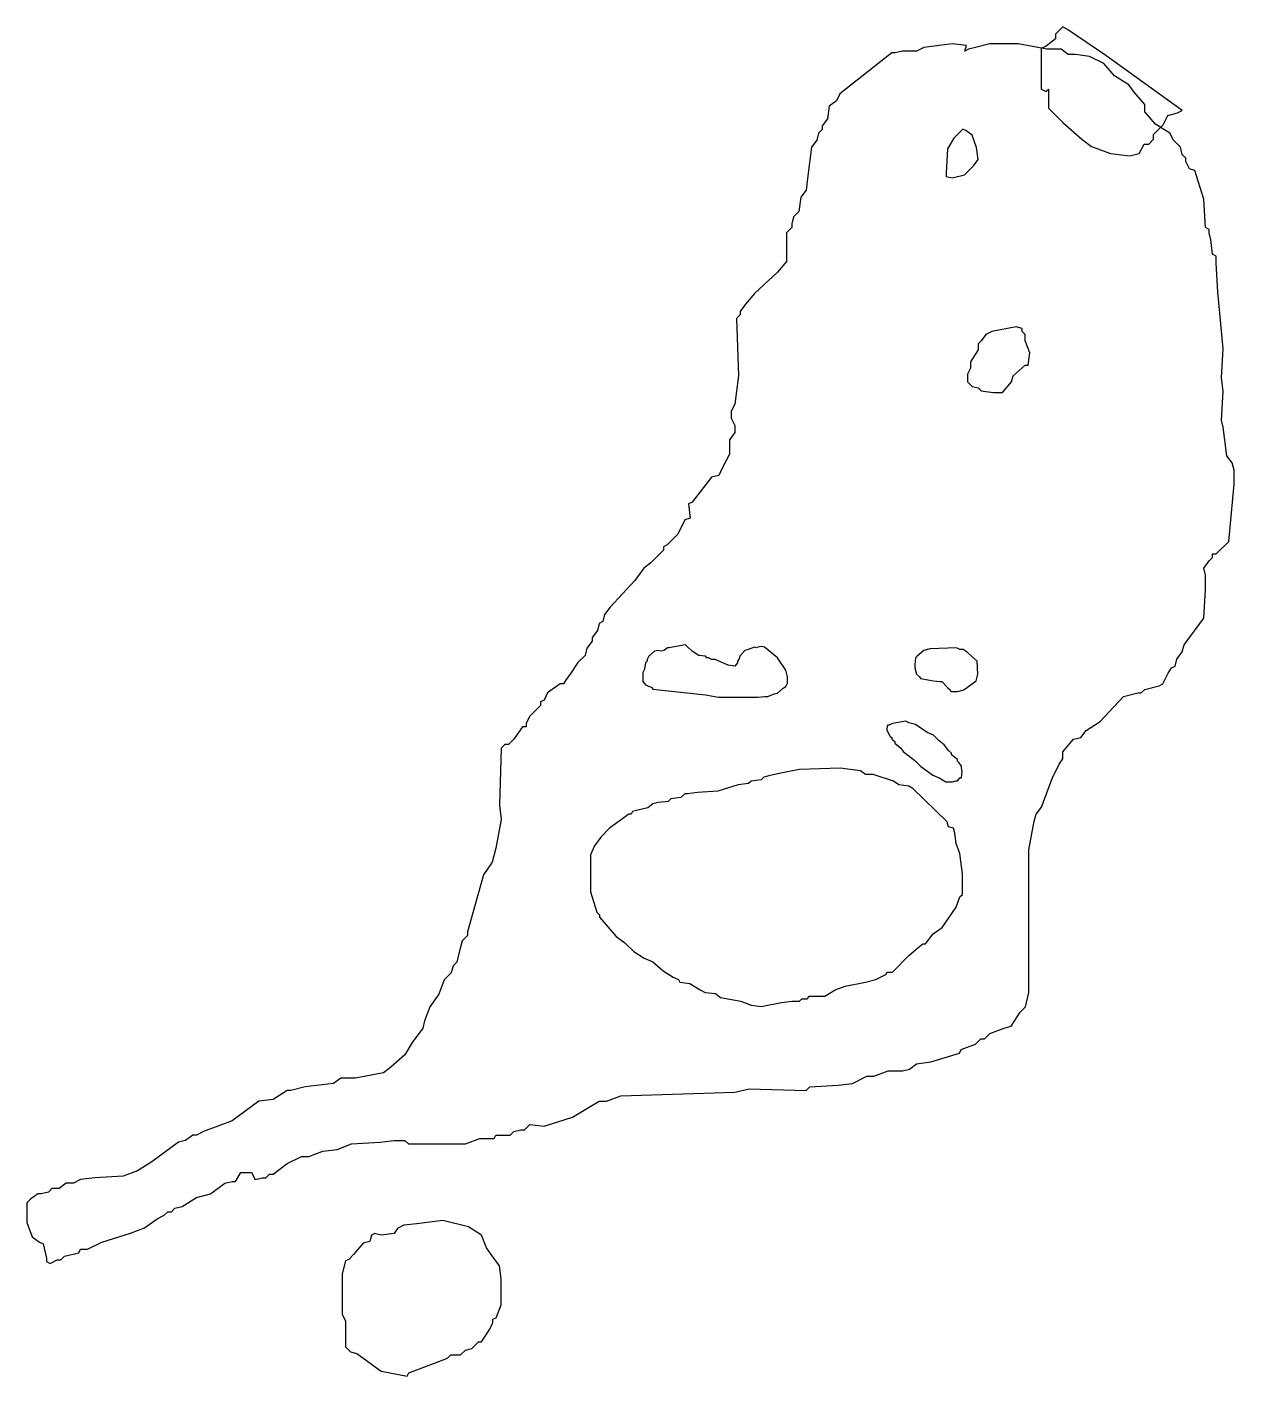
# Model space of a CAD drawing. Header units: metres. Extents: x 8 to 9.32, y 9.12 to 10.59.
import ezdxf

# ---------------------------------------------------------------- set-up
doc = ezdxf.new("R2010")
doc.units = ezdxf.units.M

msp = doc.modelspace()

# ---------------------------------------------------------------- linework, layer by layer
at = {"color": 99}
msp.add_lwpolyline([(9.1073, 10.5261), (9.11252, 10.5235), (9.11513, 10.5261), (9.11513, 10.5052), (9.13078, 10.4896), (9.15164, 10.4713), (9.16207, 10.4635), (9.18294, 10.4557), (9.2038, 10.4531), (9.21423, 10.4557), (9.21945, 10.4661), (9.22467, 10.4661), (9.22988, 10.4713), (9.22988, 10.4765), (9.24032, 10.487), (9.24553, 10.4974), (9.25596, 10.5), (9.26118, 10.5026), (9.17772, 10.5626), (9.13599, 10.5913), (9.13078, 10.5939), (9.12295, 10.5861), (9.12295, 10.5809), (9.11252, 10.573), (9.1073, 10.5704), (9.1073, 10.5287)], close=True, dxfattribs=at)
at = {"color": 31}
for points in [[(7.9997, 9.28853), (8.00554, 9.27295), (8.01333, 9.26711), (8.01722, 9.26517), (8.02112, 9.24959), (8.02112, 9.2457), (8.02501, 9.24375), (8.0328, 9.24764), (8.03669, 9.24764), (8.04058, 9.25154), (8.05616, 9.25543), (8.05811, 9.25933), (8.06589, 9.25933), (8.08147, 9.26711), (8.11262, 9.27685), (8.12819, 9.28269), (8.14182, 9.29242), (8.14961, 9.29632), (8.1535, 9.30021), (8.1574, 9.30021), (8.16129, 9.3041), (8.16908, 9.30605), (8.18465, 9.31579), (8.20023, 9.31968), (8.2158, 9.33136), (8.22359, 9.33331), (8.22748, 9.33331), (8.23332, 9.34304), (8.24111, 9.34304), (8.24501, 9.34304), (8.2489, 9.33525), (8.25669, 9.3372), (8.26058, 9.3372), (8.26447, 9.34109), (8.26837, 9.34109), (8.28394, 9.35278), (8.29952, 9.36056), (8.30731, 9.36056), (8.32288, 9.3664), (8.33846, 9.36835), (8.35403, 9.37419), (8.38518, 9.37614), (8.40076, 9.37809), (8.40854, 9.37809), (8.41244, 9.37809), (8.41633, 9.37419), (8.47863, 9.37419), (8.49421, 9.38003), (8.50978, 9.38003), (8.51173, 9.38393), (8.5273, 9.38393), (8.5312, 9.38782), (8.53898, 9.38977), (8.54288, 9.38977), (8.54872, 9.39561), (8.56429, 9.39366), (8.59544, 9.40339), (8.62465, 9.42092), (8.63243, 9.42092), (8.64801, 9.42676), (8.77261, 9.43065), (8.78818, 9.43454), (8.85048, 9.4326), (8.85438, 9.43649), (8.88553, 9.43844), (8.9011, 9.44039), (8.91668, 9.44817), (8.92446, 9.44817), (8.94004, 9.45401), (8.95561, 9.45401), (8.9634, 9.45596), (8.97119, 9.4618), (8.98676, 9.46375), (9.01791, 9.47348), (9.01986, 9.47738), (9.03544, 9.48322), (9.04128, 9.48906), (9.04517, 9.48906), (9.05101, 9.4949), (9.06659, 9.50074), (9.07437, 9.50269), (9.08411, 9.51826), (9.08995, 9.5241), (9.09384, 9.53968), (9.09384, 9.66428), (9.09384, 9.69543), (9.09968, 9.72658), (9.10163, 9.73436), (9.10747, 9.74215), (9.11915, 9.7733), (9.12694, 9.78888), (9.13083, 9.79472), (9.13083, 9.8025), (9.14251, 9.81613), (9.1503, 9.81808), (9.15614, 9.82587), (9.17172, 9.8356), (9.19703, 9.86286), (9.2126, 9.86675), (9.21649, 9.86675), (9.22039, 9.87064), (9.23596, 9.87454), (9.23986, 9.87648), (9.2457, 9.88817), (9.24959, 9.89401), (9.25349, 9.89595), (9.25543, 9.90374), (9.26127, 9.91153), (9.26322, 9.91932), (9.28464, 9.94852), (9.28658, 9.97967), (9.28658, 9.99524), (9.28464, 10.003), (9.29048, 10.0108), (9.29437, 10.0147), (9.29437, 10.0186), (9.29826, 10.0186), (9.31189, 10.0322), (9.31773, 10.0945), (9.31773, 10.1101), (9.31579, 10.1179), (9.30994, 10.1257), (9.30605, 10.1568), (9.3041, 10.1646), (9.30605, 10.1958), (9.3041, 10.2113), (9.30605, 10.2425), (9.30021, 10.3048), (9.29826, 10.3359), (9.29826, 10.3437), (9.29437, 10.3457), (9.29242, 10.3613), (9.29048, 10.369), (9.29048, 10.3729), (9.28658, 10.3749), (9.28464, 10.406), (9.2749, 10.4372), (9.26906, 10.4391), (9.26517, 10.4469), (9.26517, 10.4508), (9.26127, 10.4547), (9.25933, 10.4625), (9.25154, 10.4703), (9.24764, 10.4781), (9.23207, 10.4878), (9.22039, 10.5014), (9.22039, 10.5092), (9.20871, 10.5228), (9.20287, 10.5306), (9.18729, 10.5404), (9.17561, 10.554), (9.16004, 10.5618), (9.14446, 10.5637), (9.13667, 10.5637), (9.12889, 10.5696), (9.11331, 10.5696), (9.08216, 10.5754), (9.05101, 10.5754), (9.03544, 10.5715), (9.02765, 10.5696), (9.02375, 10.5676), (9.0257, 10.5735), (9.01013, 10.5754), (8.97898, 10.5715), (8.97119, 10.5676), (8.95561, 10.5676), (8.94783, 10.5657), (8.94393, 10.5657), (8.88747, 10.5209), (8.88358, 10.5131), (8.87579, 10.5073), (8.87385, 10.4936), (8.868, 10.4859), (8.868, 10.482), (8.86411, 10.4781), (8.86216, 10.4703), (8.85632, 10.4625), (8.85243, 10.4313), (8.85048, 10.4158), (8.84464, 10.408), (8.8427, 10.3924), (8.83685, 10.3866), (8.83491, 10.3788), (8.83491, 10.3749), (8.82907, 10.369), (8.82907, 10.3379), (8.81933, 10.3262), (8.79402, 10.3028), (8.78429, 10.2912), (8.77845, 10.2834), (8.77845, 10.2795), (8.77455, 10.2756), (8.7765, 10.2133), (8.77261, 10.1821), (8.76871, 10.1744), (8.76871, 10.1666), (8.77261, 10.1588), (8.77261, 10.151), (8.76677, 10.1432), (8.76677, 10.1276), (8.75898, 10.1121), (8.75509, 10.1043), (8.7473, 10.1023), (8.72588, 10.0751), (8.72199, 10.0731), (8.72394, 10.0575), (8.7181, 10.0556), (8.71031, 10.04), (8.69863, 10.0283), (8.69473, 10.0264), (8.69473, 10.0225), (8.6811, 10.0089), (8.67332, 10.003), (8.66358, 9.9894), (8.63633, 9.9602), (8.63049, 9.95241), (8.62854, 9.94463), (8.62465, 9.94268), (8.6227, 9.93489), (8.61686, 9.9271), (8.61686, 9.92321), (8.61102, 9.91542), (8.60907, 9.90763), (8.60128, 9.89985), (8.5935, 9.88817), (8.58766, 9.88038), (8.58571, 9.87648), (8.58181, 9.87648), (8.56819, 9.86675), (8.56429, 9.85896), (8.5604, 9.85702), (8.5604, 9.85312), (8.54872, 9.84144), (8.54482, 9.83365), (8.54482, 9.82976), (8.54093, 9.82976), (8.5312, 9.81613), (8.52536, 9.81029), (8.52146, 9.81029), (8.51757, 9.8064), (8.51562, 9.7441), (8.51757, 9.72852), (8.51173, 9.69737), (8.50783, 9.6818), (8.4981, 9.66817), (8.48058, 9.60587), (8.48058, 9.60198), (8.47474, 9.59614), (8.47084, 9.58056), (8.4689, 9.57277), (8.465, 9.56888), (8.46306, 9.56109), (8.45527, 9.5533), (8.44943, 9.53773), (8.43969, 9.5241), (8.43385, 9.50853), (8.43191, 9.50074), (8.42022, 9.48516), (8.41244, 9.47154), (8.39686, 9.45791), (8.38907, 9.45207), (8.35792, 9.44623), (8.34235, 9.44623), (8.33456, 9.44039), (8.30341, 9.43649), (8.28784, 9.4326), (8.28394, 9.4326), (8.26837, 9.42286), (8.25279, 9.42092), (8.22359, 9.3995), (8.19244, 9.38782), (8.18465, 9.38393), (8.18076, 9.38393), (8.17297, 9.37809), (8.16518, 9.37614), (8.13598, 9.35472), (8.12041, 9.34499), (8.10483, 9.33915), (8.07368, 9.3372), (8.05811, 9.33525), (8.05032, 9.33136), (8.04253, 9.33136), (8.03474, 9.32552), (8.02696, 9.32552), (8.02306, 9.32163), (8.01527, 9.31968), (8.01138, 9.31968), (8.00359, 9.31384), (7.9997, 9.30994), (7.9997, 9.29437), (7.9997, 9.29048)], [(8.34395, 9.18807), (8.34749, 9.18099), (8.34749, 9.15268), (8.35279, 9.14737), (8.35987, 9.1456), (8.38642, 9.12614), (8.41473, 9.12083), (8.4165, 9.12437), (8.44482, 9.13498), (8.45897, 9.14029), (8.46251, 9.14383), (8.46959, 9.14383), (8.47313, 9.14383), (8.47844, 9.14914), (8.48552, 9.15091), (8.4926, 9.15799), (8.49614, 9.15799), (8.50498, 9.17215), (8.50852, 9.17923), (8.50852, 9.18276), (8.51206, 9.18453), (8.51737, 9.19869), (8.51737, 9.22701), (8.5156, 9.24116), (8.50675, 9.25355), (8.50145, 9.26063), (8.49614, 9.27479), (8.48198, 9.28364), (8.45366, 9.29071), (8.42535, 9.28717), (8.41119, 9.2854), (8.40411, 9.28187), (8.40057, 9.27656), (8.38642, 9.27479), (8.37934, 9.27656), (8.3758, 9.27479), (8.37403, 9.26771), (8.36695, 9.26594), (8.35633, 9.25355), (8.35102, 9.24824), (8.34749, 9.24647), (8.34395, 9.23232), (8.34395, 9.204), (8.34395, 9.18984)]]:
    msp.add_lwpolyline(points, close=True, dxfattribs=at)
at = {"color": 227}
for points in [[(9.00337, 10.4308), (9.01002, 10.4292), (9.02331, 10.4325), (9.03328, 10.4424), (9.03827, 10.4491), (9.03661, 10.4624), (9.03162, 10.4757), (9.02498, 10.4807), (9.02165, 10.4823), (9.01168, 10.4724), (9.00503, 10.4607), (9.00337, 10.4341), (9.00337, 10.4325)], [(9.02664, 10.2065), (9.03162, 10.2015), (9.03827, 10.1998), (9.04159, 10.1965), (9.05489, 10.1948), (9.06153, 10.1948), (9.06486, 10.1948), (9.07483, 10.2065), (9.07649, 10.2131), (9.08978, 10.2248), (9.09311, 10.2248), (9.09477, 10.2381), (9.08978, 10.2513), (9.08978, 10.258), (9.08646, 10.2613), (9.08646, 10.2646), (9.07981, 10.2663), (9.05322, 10.2613), (9.04658, 10.258), (9.04159, 10.2513), (9.03827, 10.248), (9.03827, 10.2414), (9.02996, 10.2281), (9.02996, 10.2214), (9.02664, 10.2148), (9.02664, 10.2081)], [(8.67229, 9.87904), (8.67498, 9.87546), (8.68215, 9.87277), (8.68305, 9.87097), (8.74043, 9.8647), (8.75477, 9.86201), (8.78346, 9.86201), (8.79781, 9.86201), (8.80498, 9.8629), (8.80857, 9.8629), (8.81574, 9.86559), (8.81932, 9.86649), (8.8256, 9.87187), (8.82829, 9.87366), (8.83008, 9.87725), (8.83008, 9.88442), (8.82829, 9.89159), (8.81932, 9.90504), (8.80498, 9.9167), (8.80139, 9.91759), (8.79781, 9.9167), (8.79601, 9.9158), (8.79422, 9.9167), (8.78705, 9.91401), (8.78346, 9.91311), (8.77808, 9.90683), (8.77719, 9.90325), (8.77539, 9.90146), (8.77539, 9.89966), (8.7727, 9.89608), (8.76553, 9.89697), (8.75119, 9.90325), (8.7476, 9.90325), (8.74401, 9.90504), (8.74222, 9.90504), (8.74043, 9.90683), (8.73326, 9.90773), (8.72608, 9.91221), (8.7207, 9.91759), (8.71891, 9.91939), (8.70457, 9.9167), (8.70098, 9.9158), (8.69919, 9.9158), (8.6956, 9.91311), (8.69201, 9.91221), (8.68843, 9.91311), (8.68484, 9.91221), (8.67857, 9.90683), (8.67677, 9.90325), (8.67677, 9.90146), (8.67498, 9.89966), (8.67408, 9.89249), (8.67229, 9.8889), (8.67229, 9.88173), (8.67229, 9.87994)], [(8.96905, 9.89428), (8.97084, 9.88711), (8.97443, 9.88442), (8.97532, 9.88263), (8.98967, 9.87994), (8.99684, 9.87904), (8.99863, 9.87904), (9.00491, 9.87277), (9.0076, 9.87008), (9.0085, 9.86828), (9.01567, 9.86828), (9.02284, 9.87008), (9.03629, 9.87994), (9.03808, 9.88711), (9.03718, 9.90146), (9.03091, 9.90683), (9.02643, 9.91132), (9.02194, 9.91401), (9.01836, 9.91401), (9.01477, 9.9158), (8.98608, 9.9149), (8.97891, 9.91311), (8.97174, 9.90683), (8.96994, 9.90504), (8.96905, 9.89787), (8.96905, 9.89518)], [(8.93856, 9.82615), (8.94215, 9.81897), (8.94394, 9.81808), (8.94394, 9.81628), (8.94753, 9.81359), (8.94753, 9.8118), (8.95381, 9.80642), (8.9565, 9.80284), (8.96905, 9.79297), (8.97532, 9.7867), (8.98877, 9.77684), (8.99594, 9.77415), (9.00312, 9.76966), (9.01029, 9.76966), (9.01387, 9.77056), (9.01567, 9.77056), (9.01836, 9.77415), (9.02015, 9.77415), (9.02105, 9.78132), (9.02015, 9.7849), (9.02015, 9.7867), (9.01746, 9.79028), (9.01567, 9.79208), (9.01567, 9.79387), (9.00939, 9.79925), (9.00939, 9.80104), (9.00581, 9.80373), (9.00132, 9.81001), (8.99594, 9.81449), (8.98967, 9.82077), (8.9825, 9.82346), (8.96994, 9.83242), (8.96277, 9.83421), (8.95919, 9.83601), (8.94484, 9.83332), (8.94125, 9.83152), (8.93946, 9.83152), (8.93856, 9.82794), (8.93856, 9.82704)]]:
    msp.add_lwpolyline(points, close=True, dxfattribs=at)
at = {"color": 224}
msp.add_lwpolyline([(8.6151, 9.64958), (8.62206, 9.62734), (8.62484, 9.62456), (8.62484, 9.62177), (8.64291, 9.60092), (8.65265, 9.59397), (8.66238, 9.58423), (8.6735, 9.57728), (8.68323, 9.57311), (8.69436, 9.56338), (8.70548, 9.55642), (8.71104, 9.55364), (8.71243, 9.55086), (8.72356, 9.54947), (8.73468, 9.54252), (8.74024, 9.53974), (8.75137, 9.53835), (8.75693, 9.53418), (8.77917, 9.53001), (8.7903, 9.52584), (8.80142, 9.52444), (8.82367, 9.52862), (8.83479, 9.53001), (8.84035, 9.53001), (8.84313, 9.53001), (8.84592, 9.53279), (8.85148, 9.53279), (8.85426, 9.53557), (8.86538, 9.53557), (8.87094, 9.53557), (8.88207, 9.54252), (8.89319, 9.54669), (8.91544, 9.55086), (8.92656, 9.55364), (8.93768, 9.55921), (8.93907, 9.56199), (8.94464, 9.56199), (8.96271, 9.58006), (8.97244, 9.5884), (8.97801, 9.59258), (8.98079, 9.59258), (8.98913, 9.6037), (8.99886, 9.61065), (9.01416, 9.6329), (9.01833, 9.64402), (9.02111, 9.6468), (9.02111, 9.66905), (9.01833, 9.6913), (9.01416, 9.70242), (9.01277, 9.71354), (9.01138, 9.71911), (9.00581, 9.7205), (9.00442, 9.72606), (8.96688, 9.76221), (8.96271, 9.76499), (8.95159, 9.76638), (8.94603, 9.77055), (8.92378, 9.7775), (8.91822, 9.7775), (8.91544, 9.7775), (8.90987, 9.78167), (8.88763, 9.78446), (8.84313, 9.78306), (8.82089, 9.77889), (8.80976, 9.77611), (8.8042, 9.77472), (8.80142, 9.77194), (8.7903, 9.77055), (8.78752, 9.76777), (8.77639, 9.76638), (8.75415, 9.75943), (8.7319, 9.75804), (8.72078, 9.75665), (8.718, 9.75665), (8.71382, 9.75248), (8.7027, 9.75108), (8.69992, 9.7483), (8.6888, 9.74691), (8.68323, 9.74552), (8.67767, 9.74135), (8.66655, 9.73857), (8.66099, 9.73718), (8.6596, 9.7344), (8.65682, 9.7344), (8.63596, 9.71911), (8.62623, 9.70937), (8.61928, 9.69964), (8.6151, 9.68991), (8.6151, 9.66766), (8.6151, 9.65654), (8.6151, 9.65097)], close=True, dxfattribs=at)

doc.saveas('drawing.dxf')
